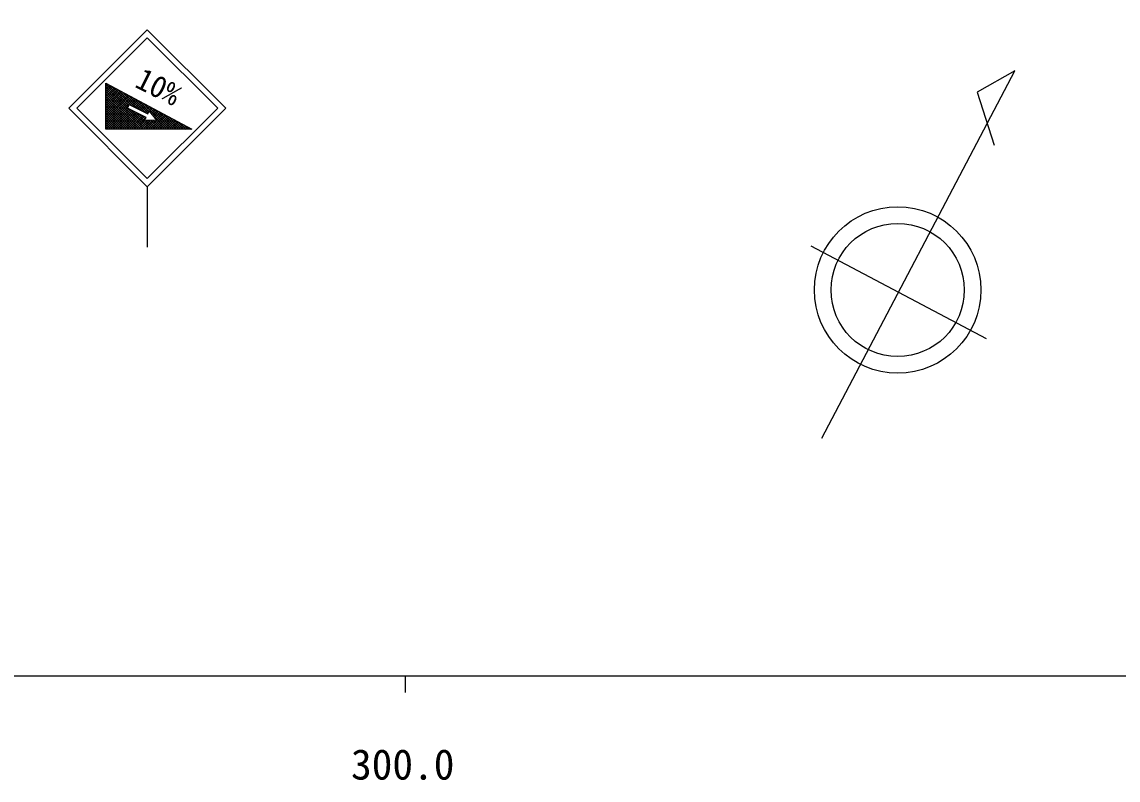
# Model space of a CAD drawing. Units: millimetres, scale not verified. Extents: x 40000 to 680000, y 20000 to 380000.
# Drawn here: x 344891 to 410962, y 198715 to 244419 of the extents above; entities that cross this region are included whole.
import ezdxf
from ezdxf.enums import TextEntityAlignment as Align

# ---------------------------------------------------------------- set-up
doc = ezdxf.new("R2010")
doc.units = ezdxf.units.MM
doc.header["$LTSCALE"] = 1000
for name, color, linetype, lineweight in [('M-BGD', 7, 'Continuous', 25), ('M-STR-HTXT', 7, 'Continuous', 13), ('M-STR-STRC', 7, 'Continuous', 25), ('M-TTL-BAND', 7, 'Continuous', 25)]:
    doc.layers.add(name, color=color, linetype=linetype, lineweight=lineweight)
doc.styles.add('ＭＳ ゴシック', font='')
doc.styles.get('ＭＳ ゴシック').set_extended_font_data('MS Gothic')

msp = doc.modelspace()

# ---------------------------------------------------------------- linework, layer by layer
at = {"layer": 'M-BGD'}
for p, q in [((393114, 219333), (404731, 241470)), ((404731, 241470), (402469, 240190)), ((402469, 240190), (403499, 236998)), ((392441, 230920), (403004, 225335))]:
    msp.add_line(p, q, dxfattribs=at)
for radius in [5016, 4013]:
    msp.add_circle((397677, 228259), radius, dxfattribs=at)
at = {"layer": 'M-STR-HTXT'}
msp.add_arc((384578, -79514), 327549, 88.5631, 107.33354, dxfattribs=at)
at = {"layer": 'M-STR-STRC'}
for p, q in [((347713, 239214), (352450, 243952)), ((352450, 243952), (357188, 239214)), ((348208, 239214), (352450, 243457)), ((352450, 243457), (356693, 239214)), ((349947, 240639), (350001, 240694)), ((349947, 240498), (350093, 240644)), ((351297, 239289), (349947, 240639)), ((349947, 240357), (350185, 240595)), ((349947, 240215), (350277, 240546)), ((352492, 237953), (349947, 240498)), ((351342, 239386), (350072, 240656)), ((349947, 240074), (350369, 240496)), ((349947, 239932), (350462, 240447)), ((349947, 239791), (350554, 240398)), ((352350, 237953), (349947, 240357)), ((349947, 239649), (350646, 240349)), ((349947, 239508), (350738, 240299)), ((349947, 239367), (350830, 240250)), ((352209, 237953), (349947, 240215)), ((349947, 239225), (350922, 240201)), ((349947, 239084), (351014, 240151)), ((349947, 238942), (351106, 240102)), ((352068, 237953), (349947, 240074)), ((349947, 238801), (351199, 240053)), ((349947, 238659), (351291, 240003)), ((349947, 238518), (351383, 239954)), ((351926, 237953), (349947, 239932)), ((349947, 238377), (351475, 239905)), ((349947, 238235), (351567, 239856)), ((351513, 239356), (350376, 240493)), ((351797, 239214), (350680, 240330)), ((352080, 239072), (350984, 240167)), ((352363, 238930), (351289, 240004)), ((352504, 238931), (351593, 239842)), ((347713, 239214), (352450, 234477)), ((348208, 239214), (352450, 234972)), ((349947, 238094), (351659, 239806)), ((351785, 237953), (349947, 239791)), ((351643, 237953), (349947, 239649)), ((351502, 237953), (349947, 239508)), ((351361, 237953), (349947, 239367)), ((349947, 237953), (351308, 239314)), ((351219, 237953), (349947, 239225)), ((350089, 237953), (351321, 239185)), ((351404, 239410), (351751, 239757)), ((351499, 239363), (351843, 239708)), ((351593, 239316), (351936, 239658)), ((351687, 239269), (352028, 239609)), ((351781, 239221), (352120, 239560)), ((351876, 239174), (352212, 239510)), ((352549, 239027), (351897, 239679)), ((351970, 239127), (352304, 239461)), ((352064, 239080), (352396, 239412)), ((352158, 239033), (352488, 239363)), ((353765, 237953), (352201, 239516)), ((352253, 238985), (352580, 239313)), ((352347, 238938), (352673, 239264)), ((352450, 234972), (356693, 239214)), ((352450, 234477), (357188, 239214)), ((353906, 237953), (352506, 239353)), ((352569, 239019), (352765, 239215)), ((354048, 237953), (352810, 239190)), ((351078, 237953), (349947, 239084)), ((350936, 237953), (349947, 238942)), ((350795, 237953), (349947, 238801)), ((350653, 237953), (349947, 238659)), ((350512, 237953), (349947, 238518)), ((350230, 237953), (351415, 239138)), ((350371, 237953), (351509, 239091)), ((350513, 237953), (351604, 239044)), ((350654, 237953), (351698, 238996)), ((350796, 237953), (351792, 238949)), ((350937, 237953), (351886, 238902)), ((351079, 237953), (351981, 238855)), ((351220, 237953), (352075, 238808)), ((351361, 237953), (352169, 238761)), ((352633, 237953), (351481, 239105)), ((351503, 237953), (352264, 238714)), ((351644, 237953), (352358, 238666)), ((352775, 237953), (351764, 238963)), ((352315, 238554), (352047, 238822)), ((352364, 238646), (352330, 238680)), ((352441, 238891), (352524, 238974)), ((353623, 237953), (352627, 238949)), ((352633, 238942), (352857, 239165)), ((352634, 237953), (353502, 238820)), ((352697, 238864), (352949, 239116)), ((352761, 238787), (353041, 239067)), ((352776, 237953), (353594, 238771)), ((352825, 238710), (353133, 239017)), ((352890, 238633), (353225, 238968)), ((352917, 237953), (353686, 238722)), ((352954, 238555), (353317, 238919)), ((353018, 238478), (353409, 238870)), ((353058, 237953), (353778, 238672)), ((354189, 237953), (353114, 239028)), ((353200, 237953), (353870, 238623)), ((353341, 237953), (353962, 238574)), ((354330, 237953), (353418, 238865)), ((353483, 237953), (354054, 238524)), ((354472, 237953), (353723, 238702)), ((354613, 237953), (354027, 238539)), ((350371, 237953), (349947, 238377)), ((350229, 237953), (349947, 238235)), ((350088, 237953), (349947, 238094)), ((351786, 237953), (352320, 238487)), ((351927, 237953), (352457, 238483)), ((352068, 237953), (352595, 238480)), ((352210, 237953), (352733, 238476)), ((352351, 237953), (352871, 238473)), ((352916, 237953), (352384, 238485)), ((352493, 237953), (353009, 238469)), ((353058, 237953), (352529, 238481)), ((353199, 237953), (352674, 238478)), ((353340, 237953), (352819, 238474)), ((353482, 237953), (352965, 238470)), ((353624, 237953), (354146, 238475)), ((353766, 237953), (354239, 238426)), ((353907, 237953), (354331, 238377)), ((354048, 237953), (354423, 238327)), ((354190, 237953), (354515, 238278)), ((354755, 237953), (354331, 238376)), ((354331, 237953), (354607, 238229)), ((354473, 237953), (354699, 238179)), ((354614, 237953), (354791, 238130)), ((354896, 237953), (354635, 238213)), ((354755, 237953), (354883, 238081)), ((354897, 237953), (354976, 238031)), ((355037, 237953), (354940, 238051)), ((355038, 237953), (355068, 237982)), ((352450, 234477), (352450, 230842))]:
    msp.add_line(p, q, dxfattribs=at)
for points in [[(355123, 237953), (349947, 237953), (349947, 240723)], [(353026, 238469), (352280, 238488), (352371, 238660), (351262, 239215), (351363, 239431), (352478, 238873), (352553, 239038)]]:
    msp.add_lwpolyline(points, close=True, dxfattribs=at)
at = {"layer": 'M-TTL-BAND'}
for p, q in [((40000, 205000), (579000, 205000)), ((368000, 205000), (368000, 204000))]:
    msp.add_line(p, q, dxfattribs=at)

# ---------------------------------------------------------------- texts
at = {"layer": 'M-STR-STRC', "style": 'ＭＳ ゴシック'}
msp.add_text('10%', height=1320, rotation=333.48, dxfattribs=at).set_placement((351918, 241119), align=Align.MIDDLE_LEFT)
at = {"layer": 'M-TTL-BAND', "style": 'ＭＳ ゴシック'}
msp.add_text('300.0', height=1833, dxfattribs=at).set_placement((367844, 198195), align=Align.BOTTOM_CENTER)

doc.saveas('drawing.dxf')
